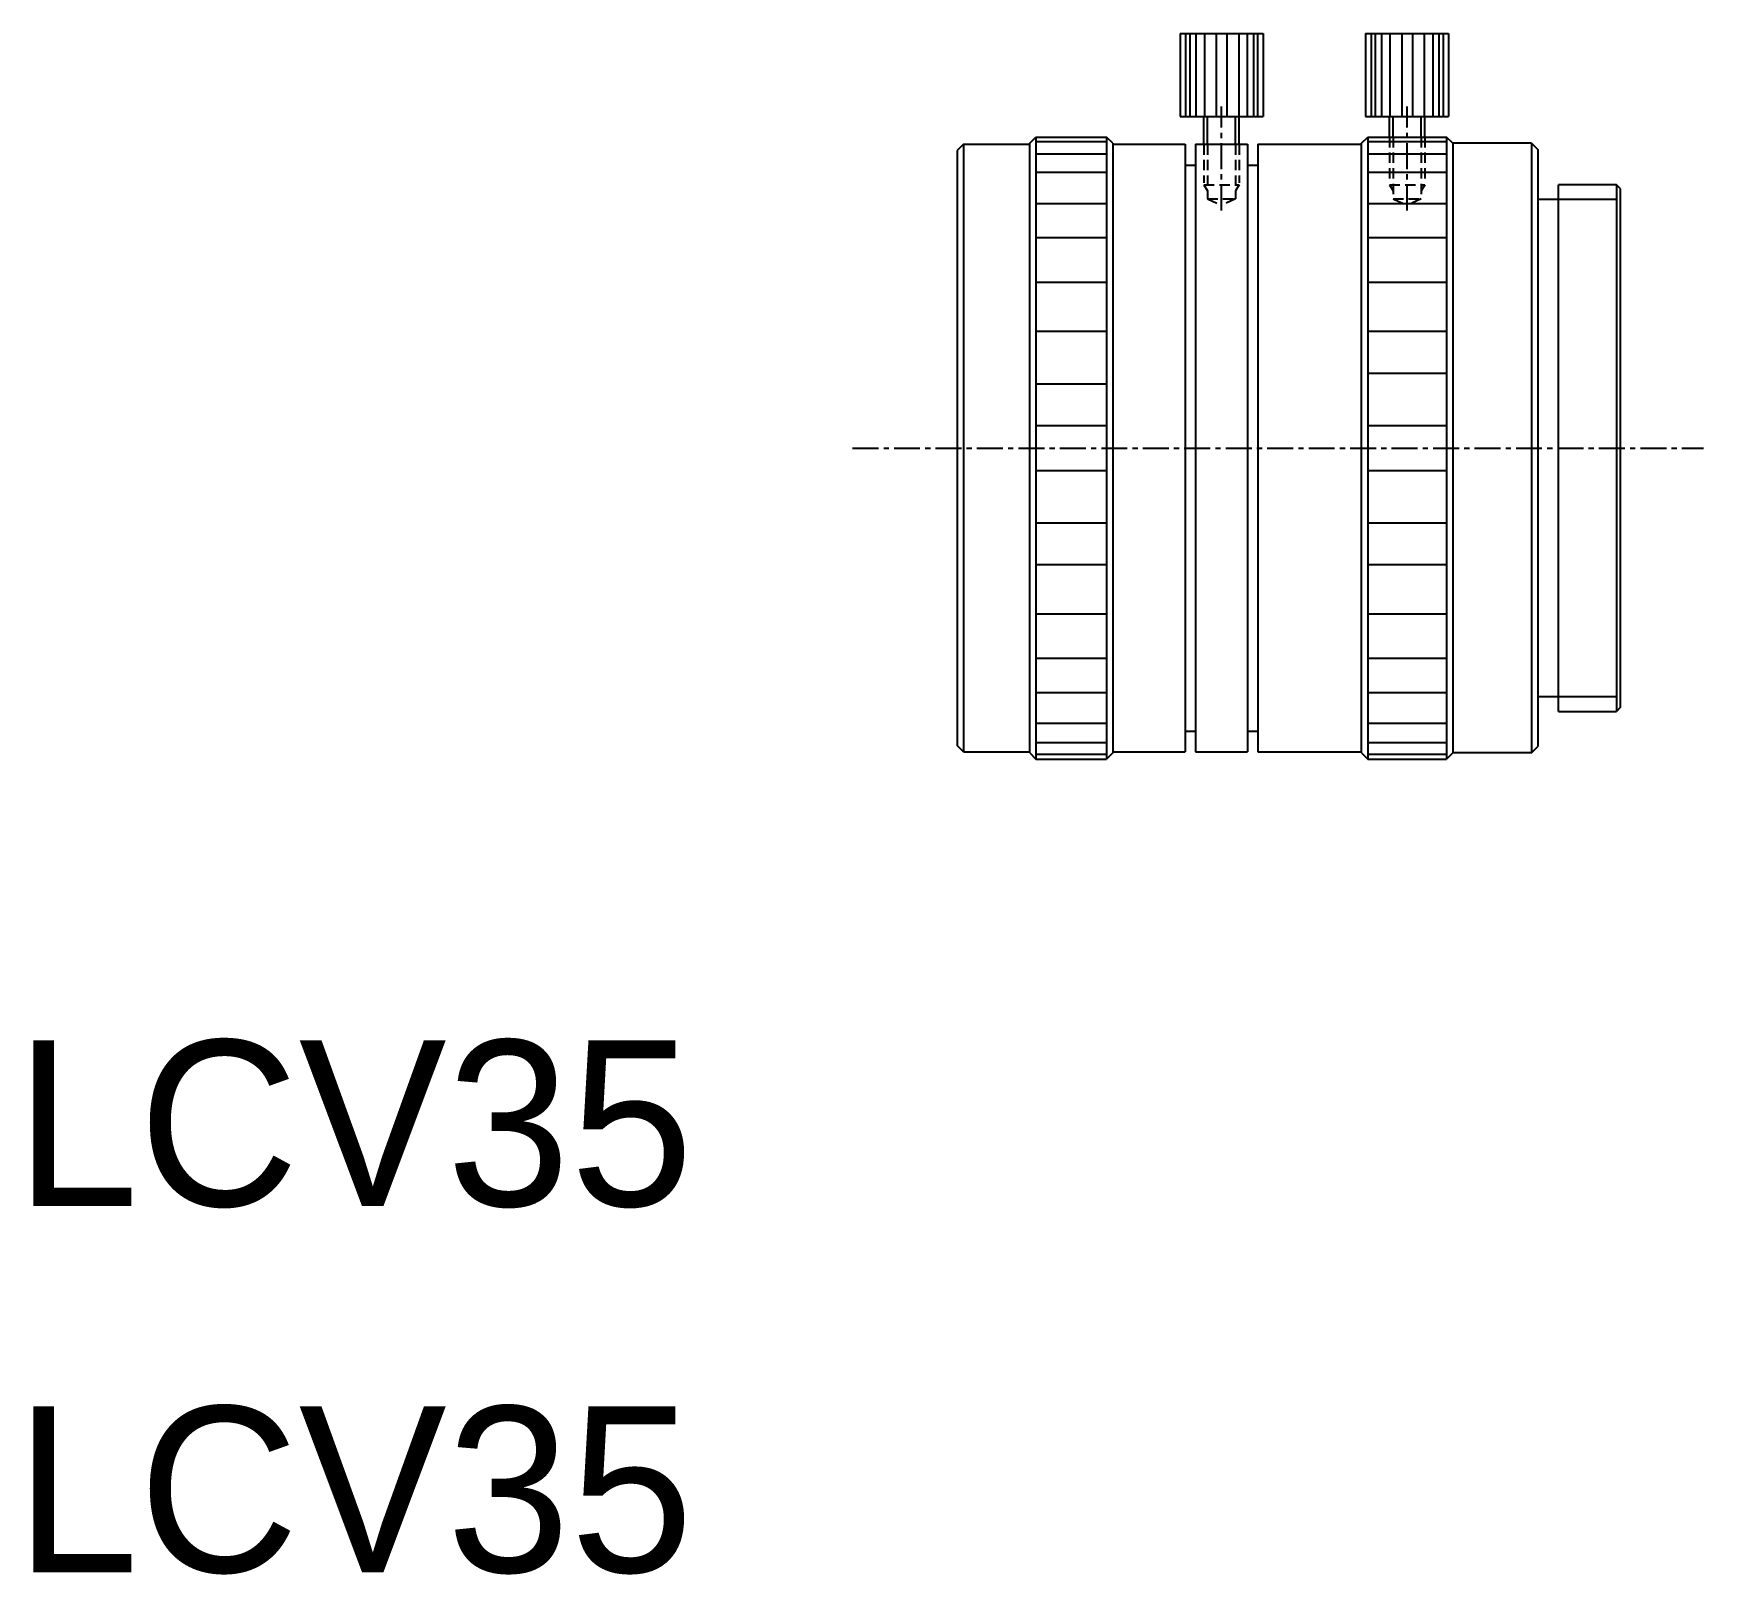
# Model space of a CAD drawing. Extents: x 136.5 to 217, y 133 to 207.3.
import ezdxf

# ---------------------------------------------------------------- set-up
doc = ezdxf.new("R2010")
doc.units = 0
doc.linetypes.add('CENTER', pattern=[2, 1.25, -0.25, 0.25, -0.25])
doc.linetypes.add('DASHED', pattern=[0.75, 0.5, -0.25])
doc.layers.get('0').update_dxf_attribs({"linetype": 'CONTINUOUS'})
doc.layers.add('CENTER', color=1, linetype='CENTER')

msp = doc.modelspace()

# ---------------------------------------------------------------- linework, layer by layer
at = {"color": 7, "linetype": 'CONTINUOUS'}
for p, q in [((191.787, 207.304), (195.787, 207.304)), ((191.787, 207.304), (191.787, 203.304)), ((195.787, 207.304), (195.787, 203.304)), ((200.737, 207.304), (204.737, 207.304)), ((200.737, 207.304), (200.737, 203.304)), ((204.737, 207.304), (204.737, 203.304)), ((191.787, 203.304), (195.787, 203.304)), ((192.937, 201.954), (192.937, 203.304)), ((194.637, 201.954), (194.637, 203.304)), ((200.737, 203.304), (204.737, 203.304)), ((201.887, 202.304), (201.887, 203.304)), ((203.587, 202.304), (203.587, 203.304)), ((184.537, 202.004), (184.837, 202.304)), ((184.837, 202.304), (184.837, 172.304)), ((184.837, 202.304), (188.237, 202.304)), ((188.237, 202.304), (188.237, 172.304)), ((188.537, 202.004), (188.237, 202.304)), ((200.537, 202.004), (200.837, 202.304)), ((200.837, 202.304), (204.637, 202.304)), ((200.837, 202.304), (200.837, 172.304)), ((204.637, 202.304), (204.637, 172.304)), ((204.937, 202.004), (204.637, 202.304)), ((181.337, 201.954), (181.037, 201.654)), ((181.037, 201.654), (181.037, 172.954)), ((181.337, 201.954), (184.537, 201.954)), ((181.337, 201.954), (181.337, 172.654)), ((184.537, 172.604), (184.537, 202.004)), ((188.537, 202.004), (188.537, 172.604)), ((188.537, 201.954), (192.037, 201.954)), ((192.037, 201.954), (192.037, 172.654)), ((192.537, 201.954), (192.537, 172.654)), ((192.537, 201.954), (195.037, 201.954)), ((195.037, 201.954), (195.037, 172.654)), ((195.537, 201.954), (195.537, 172.654)), ((195.537, 201.954), (200.537, 201.954)), ((200.537, 172.604), (200.537, 202.004)), ((204.937, 202.004), (204.937, 172.604)), ((208.737, 202.004), (204.937, 202.004)), ((208.737, 202.004), (209.037, 201.704)), ((208.737, 202.004), (208.737, 172.604)), ((209.037, 201.704), (209.037, 172.904)), ((192.037, 200.954), (192.537, 200.954)), ((195.037, 200.954), (195.537, 200.954)), ((210.037, 174.604), (210.037, 200.004)), ((212.837, 200.004), (210.037, 200.004)), ((212.837, 200.004), (212.837, 174.604)), ((213.037, 199.804), (212.837, 200.004)), ((213.037, 175.304), (213.037, 199.804)), ((209.037, 199.304), (210.037, 199.304)), ((210.037, 175.304), (209.037, 175.304)), ((213.037, 174.804), (213.037, 175.304)), ((210.037, 174.604), (212.837, 174.604)), ((213.037, 174.804), (212.837, 174.604)), ((192.037, 173.654), (192.537, 173.654)), ((195.037, 173.654), (195.537, 173.654)), ((181.337, 172.654), (181.037, 172.954)), ((181.337, 172.654), (184.537, 172.654)), ((184.537, 172.604), (184.837, 172.304)), ((188.537, 172.604), (188.237, 172.304)), ((188.537, 172.654), (192.037, 172.654)), ((192.537, 172.654), (195.037, 172.654)), ((195.537, 172.654), (200.537, 172.654)), ((200.537, 172.604), (200.837, 172.304)), ((204.937, 172.604), (204.637, 172.304)), ((208.737, 172.604), (204.937, 172.604)), ((208.737, 172.604), (206.819, 172.604)), ((208.737, 172.604), (209.037, 172.904)), ((184.837, 172.304), (188.237, 172.304)), ((200.837, 172.304), (204.637, 172.304))]:
    msp.add_line(p, q, dxfattribs=at)
at = {"color": 3, "linetype": 'CONTINUOUS'}
for p, q in [((192.052, 207.304), (192.052, 203.304)), ((192.252, 207.304), (192.252, 203.304)), ((192.552, 207.304), (192.552, 203.304)), ((192.96, 207.304), (192.96, 203.304)), ((193.529, 207.304), (193.529, 203.304)), ((194.045, 207.304), (194.045, 203.304)), ((194.614, 207.304), (194.614, 203.304)), ((195.023, 207.304), (195.023, 203.304)), ((195.323, 207.304), (195.323, 203.304)), ((195.523, 207.304), (195.523, 203.304)), ((201.002, 207.304), (201.002, 203.304)), ((201.202, 207.304), (201.202, 203.304)), ((201.502, 207.304), (201.502, 203.304)), ((201.91, 207.304), (201.91, 203.304)), ((202.479, 207.304), (202.479, 203.304)), ((202.995, 207.304), (202.995, 203.304)), ((203.564, 207.304), (203.564, 203.304)), ((203.973, 207.304), (203.973, 203.304)), ((204.273, 207.304), (204.273, 203.304)), ((204.473, 207.304), (204.473, 203.304)), ((193.107, 201.954), (193.107, 203.304)), ((194.467, 201.954), (194.467, 203.304)), ((202.057, 202.304), (202.057, 203.304)), ((203.417, 202.304), (203.417, 203.304)), ((188.237, 202.076), (184.837, 202.076)), ((184.837, 201.5), (188.237, 201.5)), ((204.637, 202.076), (200.837, 202.076)), ((200.837, 201.5), (204.637, 201.5)), ((188.237, 200.595), (184.837, 200.595)), ((204.637, 200.595), (200.837, 200.595)), ((184.837, 199.095), (188.237, 199.095)), ((200.837, 199.095), (204.637, 199.095)), ((210.037, 199.304), (212.837, 199.304)), ((188.237, 197.446), (184.837, 197.446)), ((204.637, 197.446), (200.837, 197.446)), ((184.837, 195.304), (188.237, 195.304)), ((200.837, 195.304), (204.637, 195.304)), ((188.237, 192.934), (184.837, 192.934)), ((204.637, 192.934), (200.837, 192.934)), ((184.837, 190.409), (188.237, 190.409)), ((200.837, 190.909), (204.637, 190.909)), ((184.837, 188.392), (188.237, 188.392)), ((200.837, 188.392), (204.637, 188.392)), ((184.837, 186.217), (188.237, 186.217)), ((200.837, 186.217), (204.637, 186.217)), ((184.837, 183.699), (188.237, 183.699)), ((200.837, 183.699), (204.637, 183.699)), ((188.237, 181.674), (184.837, 181.674)), ((204.637, 181.674), (200.837, 181.674)), ((184.837, 179.304), (188.237, 179.304)), ((200.837, 179.304), (204.637, 179.304)), ((188.237, 177.162), (184.837, 177.162)), ((204.637, 177.162), (200.837, 177.162)), ((184.837, 175.514), (188.237, 175.514)), ((200.837, 175.514), (204.637, 175.514)), ((212.837, 175.304), (210.037, 175.304)), ((188.237, 174.014), (184.837, 174.014)), ((204.637, 174.014), (200.837, 174.014)), ((184.837, 173.109), (188.237, 173.109)), ((188.237, 172.532), (184.837, 172.532)), ((200.837, 173.109), (204.637, 173.109)), ((204.637, 172.532), (200.837, 172.532))]:
    msp.add_line(p, q, dxfattribs=at)
at = {"color": 3, "linetype": 'DASHED'}
for p, q in [((201.887, 202.304), (201.887, 200.104)), ((202.057, 202.304), (202.057, 199.324)), ((203.417, 202.304), (203.417, 199.324)), ((203.587, 202.304), (203.587, 200.104)), ((192.937, 201.954), (192.937, 200.104)), ((193.107, 201.954), (193.107, 199.324)), ((194.467, 201.954), (194.467, 199.324)), ((194.637, 201.954), (194.637, 200.104)), ((192.937, 200.004), (194.637, 200.004)), ((192.937, 200.004), (193.107, 199.71)), ((194.637, 200.004), (194.467, 199.71)), ((201.887, 200.004), (203.587, 200.004)), ((201.887, 200.004), (202.057, 199.71)), ((203.587, 200.004), (203.417, 199.71)), ((193.107, 199.324), (193.787, 199)), ((193.107, 199.324), (194.467, 199.324)), ((194.467, 199.324), (193.787, 199)), ((202.057, 199.324), (202.737, 199)), ((202.057, 199.324), (203.417, 199.324)), ((203.417, 199.324), (202.737, 199))]:
    msp.add_line(p, q, dxfattribs=at)
at = {"layer": 'CENTER', "color": 1, "linetype": 'CENTER'}
for p, q in [((193.787, 198.759), (193.787, 203.779)), ((202.737, 198.759), (202.737, 203.779)), ((175.992, 187.304), (217.037, 187.304))]:
    msp.add_line(p, q, dxfattribs=at)

# ---------------------------------------------------------------- texts
at = {"color": 7, "linetype": 'CONTINUOUS'}
for p in [(135.604, 150.744), (135.604, 133.083)]:
    msp.add_text('LCV35', height=8, dxfattribs=at).set_placement(p)

doc.saveas('drawing.dxf')
